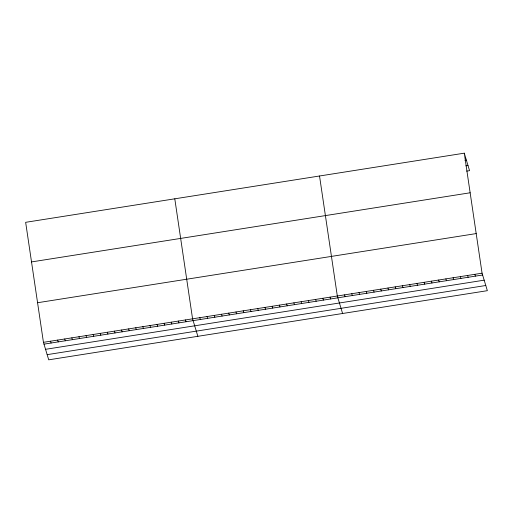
<?xml version="1.0" encoding="UTF-8"?>
<svg xmlns="http://www.w3.org/2000/svg" width="513" height="513" viewBox="0 0 513 513"><rect width="100%" height="100%" fill="white"/><g stroke="black" fill="none" stroke-linecap="round" stroke-linejoin="round"><path stroke-width="0.77" d="M464.278 153.175L25.65 222.321L43.445 342.331L48.722 359.825L487.35 290.679L482.066 273.185L464.278 153.175L469.555 170.669L466.663 171.124M464.938 160.389L466.388 160.165M465.823 165.84L467.997 165.494M31.524 261.925L470.145 192.779M37.571 302.728L476.199 233.582M43.445 342.331L482.066 273.185M43.99 344.14L482.618 274.994M45.554 349.315L484.176 280.169M47.164 354.65L485.785 285.504M474.833 274.327L475.378 276.135M467.593 275.468L468.138 277.276M460.36 276.61L460.905 278.418M453.12 277.751L453.665 279.559M445.88 278.892L446.432 280.701M438.647 280.034L439.192 281.842M431.407 281.175L431.952 282.984M424.168 282.31L424.719 284.125M416.934 283.452L417.479 285.266M409.695 284.593L410.24 286.401M402.461 285.735L403.006 287.543M395.222 286.876L395.767 288.684M387.982 288.017L388.527 289.826M380.749 289.159L381.294 290.967M373.509 290.3L374.054 292.109M366.269 291.442L366.821 293.25M359.036 292.583L359.581 294.391M351.796 293.725L352.341 295.533M344.563 294.866L345.108 296.674M342.601 313.494L337.323 296.001L319.528 175.997M330.083 297.142L330.629 298.957M322.85 298.284L323.395 300.092M315.61 299.425L316.155 301.234M308.371 300.567L308.922 302.375M301.137 301.708L301.682 303.516M293.898 302.85L294.443 304.658M286.658 303.991L287.209 305.799M279.425 305.132L279.97 306.941M272.185 306.274L272.73 308.082M264.952 307.415L265.497 309.224M257.712 308.557L258.257 310.365M250.472 309.692L251.024 311.506M243.239 310.833L243.784 312.648M235.999 311.975L236.544 313.783M228.76 313.116L229.311 314.924M221.526 314.257L222.071 316.066M214.287 315.399L214.832 317.207M207.053 316.54L207.598 318.349M199.814 317.682L200.359 319.49M197.858 336.31L192.574 318.823L174.786 198.813M185.475 319.939L186.02 321.747M178.37 321.061L178.922 322.869M171.271 322.177L171.817 323.992M164.166 323.299L164.718 325.107M157.068 324.421L157.613 326.23M149.969 325.537L150.514 327.345M142.864 326.659L143.409 328.467M135.765 327.775L136.311 329.59M128.66 328.897L129.205 330.705M121.562 330.019L122.107 331.828M114.457 331.135L115.002 332.943M107.358 332.257L107.903 334.066M100.253 333.373L100.804 335.181M93.154 334.495L93.699 336.304M86.049 335.611L86.601 337.426M78.951 336.733L79.496 338.542M71.852 337.855L72.397 339.664M64.747 338.971L65.292 340.779M57.648 340.093L58.193 341.902M50.543 341.209L51.088 343.017"/></g></svg>
